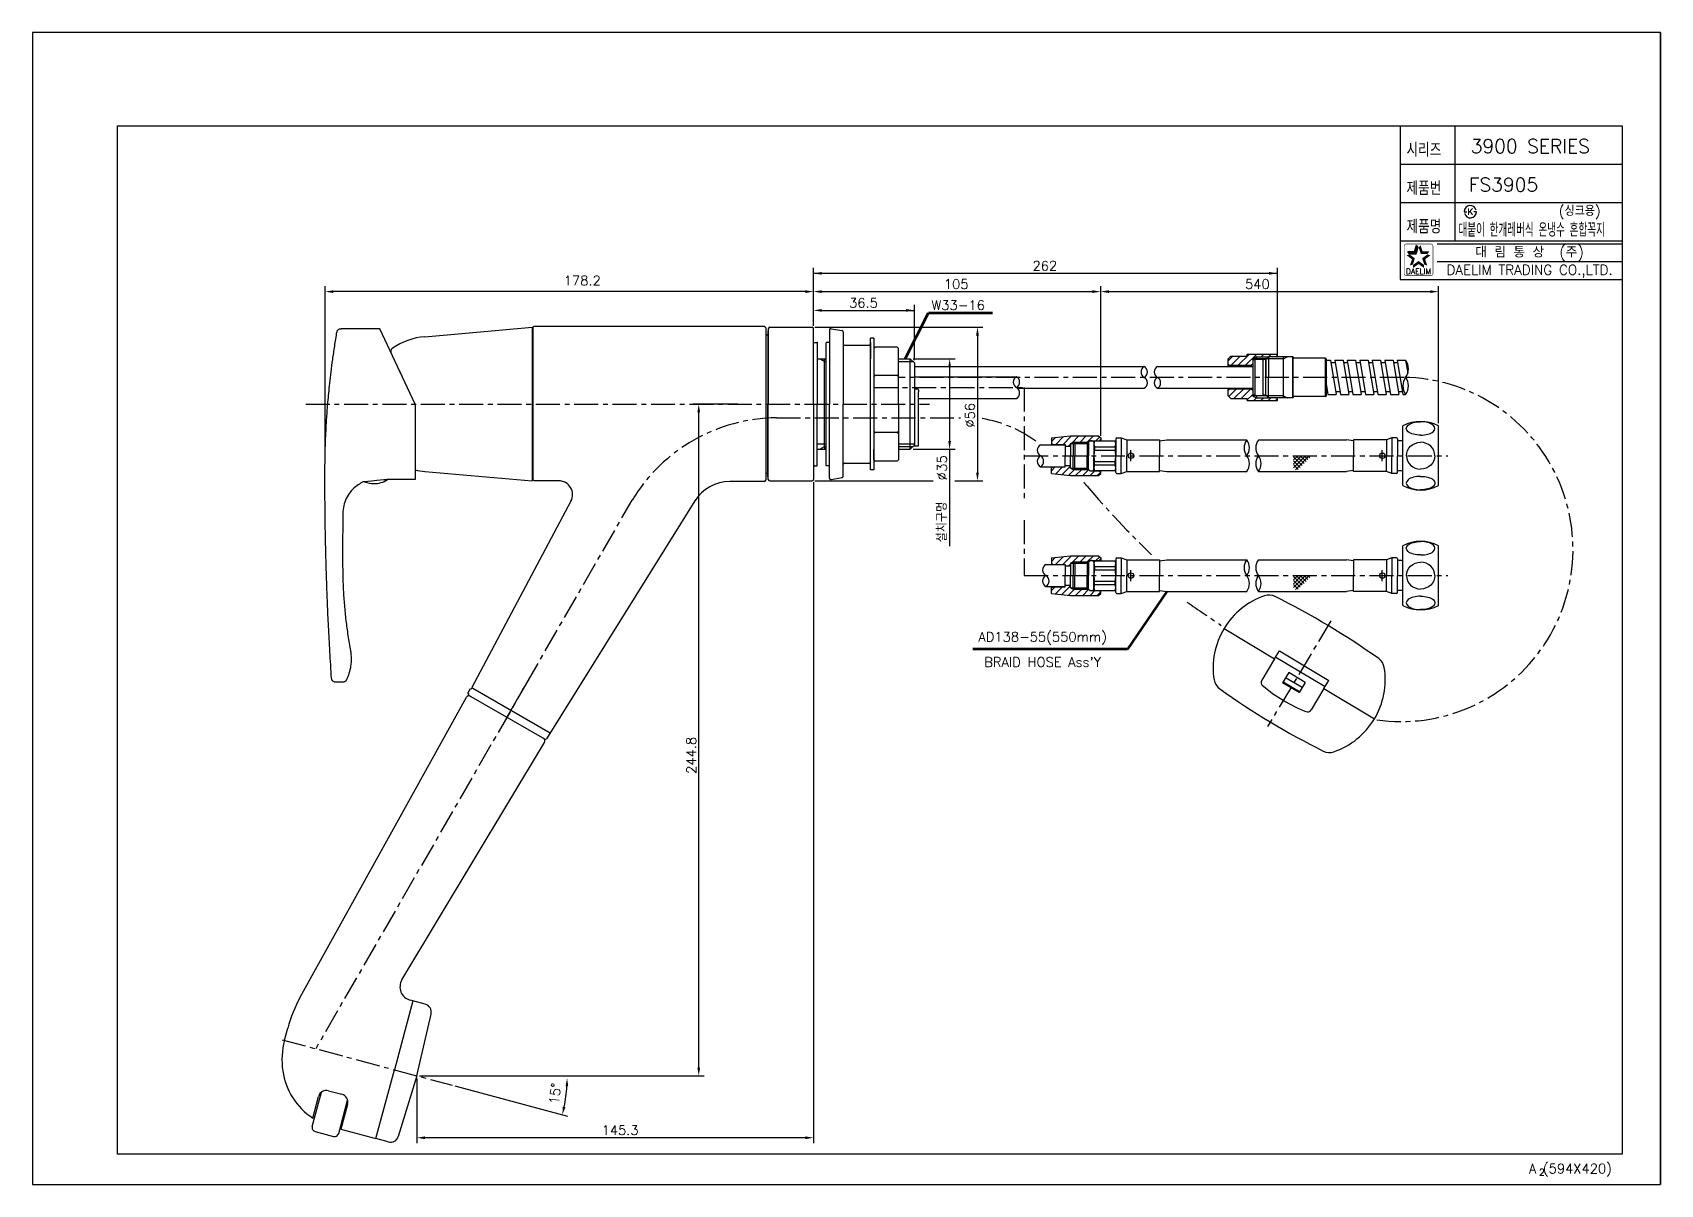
# Model space of a CAD drawing. Extents: x 14466 to 15060, y -3945 to -3525.
import ezdxf
from ezdxf.enums import TextEntityAlignment as Align

# ---------------------------------------------------------------- set-up
doc = ezdxf.new("R2010")
doc.units = 0
doc.header["$LTSCALE"] = 7
doc.header["$MEASUREMENT"] = 0
doc.linetypes.add('CENTER', pattern=[2, 1.25, -0.25, 0.25, -0.25])
doc.layers.get('0').update_dxf_attribs({"color": 2, "linetype": 'CONTINUOUS'})
for name, color, linetype in [('CL', 1, 'CENTER'), ('D', 2, 'CONTINUOUS'), ('DIM', 2, 'CONTINUOUS'), ('DWG', 7, 'CONTINUOUS')]:
    doc.layers.add(name, color=color, linetype=linetype)
doc.styles.add('GHS', font='ROMANS.shx', dxfattribs={"bigfont": 'GHS.shx'})
doc.styles.add('HAN', font='TXT.shx', dxfattribs={"bigfont": 'GHS.shx'})
doc.styles.add('ROMANS', font='romans', dxfattribs={"bigfont": 'GHS.shx'})
doc.dimstyles.new('STANDARD$7', dxfattribs={"dimtxt": 3.5, "dimasz": 3, "dimexe": 1, "dimexo": 1, "dimgap": 1, "dimtad": 1, "dimdec": 4, "dimzin": 0, "dimdsep": 46, "dimtxsty": 'GHS', "dimcen": 1, "dimclrd": 256, "dimclre": 256, "dimclrt": 2, "dimadec": 4, "dimazin": 0, "dimtfac": 1, "dimtdec": 4, "dimtmove": 2, "dimatfit": 2, "dimfxl": 0, "dimtolj": 1, "dimtzin": 0, "dimlwd": -1, "dimlwe": -1, "dimarcsym": 0})

# ---------------------------------------------------------------- blocks, each defined once
blk = doc.blocks.new('KS')
at = {"layer": 'D'}
for p, q in [((-2.25, 0), (-1.75, 0)), ((-1.75, 0), (-1.25, 0)), ((1.75, 0), (1.25, 0)), ((2.25, 0), (1.75, 0))]:
    blk.add_line(p, q, dxfattribs=at)
for start, end in [(15, 180), (195, 0)]:
    blk.add_arc((0, 0), 2.25, start, end, dxfattribs=at)
at = {"layer": 'D', "style": 'HAN'}
blk.add_text('K', height=2.39, dxfattribs=at).set_placement((0, 0), align=Align.MIDDLE)
blk = doc.blocks.new('BORDER')
for p, q in [((1, 1), (0, 1)), ((0, 1), (0, 0)), ((1, 0), (1, 1)), ((0, 0), (1, 0))]:
    blk.add_line(p, q)
blk = doc.blocks.new('양식')
at = {"color": 4}
for p, q in [((1219, 386), (1768, 386)), ((1219, 11), (1219, 386)), ((1768, 386), (1768, 11)), ((1768, 11), (1219, 11))]:
    blk.add_line(p, q, dxfattribs=at)
at = {"color": 7}
for p, q in [((1687, 386), (1687, 330)), ((1707, 386), (1707, 344)), ((1687, 372), (1768, 372)), ((1687, 358), (1768, 358)), ((1687, 344), (1768, 344)), ((1687, 330), (1768, 330))]:
    blk.add_line(p, q, dxfattribs=at)
at = {"color": 2}
for p, q in [((1689.81, 340.18), (1692.24, 340.18)), ((1690.48, 339.27), (1689.81, 340.18)), ((1690.48, 339.27), (1692.9, 339.27)), ((1692.24, 340.18), (1692.99, 342.49)), ((1692.9, 339.27), (1693.65, 341.57)), ((1693.65, 341.57), (1692.99, 342.49))]:
    blk.add_line(p, q, dxfattribs=at)
at = {"color": 2, "linetype": 'Continuous'}
for p, q in [((1700.5, 343), (1768, 343)), ((1700.5, 336.5), (1768, 336.5))]:
    blk.add_line(p, q, dxfattribs=at)
at = {"color": 2, "linetype": 'Continuous', "const_width": 0.2}
for points in [[(1688.48, 342.13, -0.414214), (1689.23, 342.88)], [(1688.48, 332.13), (1688.48, 342.13, -1)], [(1689.23, 342.88), (1698.23, 342.88, -0.414214), (1698.98, 342.13, 0.043396)], [(1698.98, 342.13), (1698.98, 332.13, -0.414214), (1698.23, 331.38)], [(1698.23, 331.38), (1689.48, 331.38, -0.414214), (1688.48, 332.13, 0.672398)]]:
    blk.add_lwpolyline(points, format="xyb", dxfattribs=at)
at = {"color": 2}
for points in [[(1691.32, 337.35), (1692.4, 337.7), (1689.36, 338.78), (1690.43, 339.13)], [(1689.81, 340.18), (1690.48, 339.27), (1692.24, 340.18), (1692.9, 339.27)], [(1692.24, 340.18), (1692.9, 339.27), (1692.99, 342.49), (1693.65, 341.57)], [(1694.47, 342.49), (1693.8, 341.57), (1695.22, 340.18), (1694.55, 339.27)], [(1695.22, 340.18), (1694.55, 339.27), (1697.64, 340.18), (1696.98, 339.27)], [(1698.1, 338.78), (1697.02, 339.13), (1696.14, 337.35), (1695.06, 337.7)], [(1690.57, 335.05), (1691.65, 335.4), (1691.32, 337.35), (1692.4, 337.7)], [(1693.73, 335.6), (1693.73, 336.73), (1691.77, 334.18), (1691.77, 335.31)], [(1695.69, 334.18), (1695.69, 335.31), (1693.73, 335.6), (1693.73, 336.73)], [(1696.14, 337.35), (1695.06, 337.7), (1696.89, 335.05), (1695.81, 335.4)]]:
    blk.add_solid(points, dxfattribs=at)
at = {"xscale": 594, "yscale": 420, "zscale": 594}
blk.add_blockref('BORDER', (1188, 0), dxfattribs=at)
at = {"layer": 'DIM', "color": 4}
blk.add_blockref('KS', (1712.63, 354.68), dxfattribs=at)
at = {"color": 7, "linetype": 'Continuous'}
for s, height, style, p in [('대 림 통 상  (주)', 4, 'GHS', (1734.26, 339.7)), ('DAELIM TRADING CO.,LTD.', 3.6, 'ROMANS', (1734.26, 332.93))]:
    blk.add_text(s, height=height, dxfattribs=dict(at, style=style)).set_placement(p, align=Align.MIDDLE)
at = {"color": 2, "linetype": 'Continuous', "style": 'ROMANS'}
blk.add_text('DAELIM', height=2, dxfattribs=at).set_placement((1693.73, 331.93), align=Align.CENTER)
at = {"color": 7, "style": 'GHS'}
for s, height, p in [('A (594X420)', 3.5, (1734.01, 4.03)), ('2', 2.5, (1737.67, 3.19))]:
    blk.add_text(s, height=height, dxfattribs=at).set_placement(p)
at = {"layer": 'DIM', "style": 'GHS', "width": 0.8}
for s, p in [('시리즈', (1689.34, 374.73)), ('제품번', (1689.34, 360.73)), ('제품명', (1689.34, 346.73))]:
    blk.add_text(s, height=5, dxfattribs=at).set_placement(p)

msp = doc.modelspace()

# ---------------------------------------------------------------- hatches: boundary and pattern name
at = {"layer": 'DIM'}
h = msp.add_hatch(dxfattribs=at)
h.set_pattern_fill('ANSI31', color=256, scale=15, style=0)
h.set_pattern_definition([(45, (13670.6603, -3982.4444), (-1.3258252, 1.3258252), [])])
h.paths.add_polyline_path([(14910.35, -3646.54), (14910.85, -3646.04), (14910.85, -3644.08), (14912.26, -3643.36), (14916.65, -3643.36), (14919.6, -3643.36), (14919.85, -3643.11), (14919.85, -3642.36), (14908.85, -3642.36), (14908.85, -3643.11), (14902.85, -3643.11), (14901.85, -3644.11), (14901.85, -3646.04), (14902.35, -3646.54)])
h.paths.add_polyline_path([(14908.85, -3658.61), (14908.85, -3659.36), (14919.85, -3659.36), (14919.85, -3658.61), (14919.6, -3658.36), (14916.15, -3658.36), (14912.26, -3658.36), (14910.85, -3657.68), (14910.85, -3655.67), (14910.35, -3655.17), (14902.35, -3655.17), (14901.85, -3655.67), (14901.85, -3657.61), (14902.85, -3658.61)])
h = msp.add_hatch(dxfattribs=at)
h.set_pattern_fill('ANSI31', color=256, scale=15, angle=180, style=0)
h.set_pattern_definition([(225, (15535.1079, -5272.9114), (1.3258252, -1.3258252), [])])
h.paths.add_polyline_path([(14842.4, -3682.95), (14842.4, -3683.5), (14837.9, -3683.5), (14837.4, -3684), (14837.4, -3685.95), (14844.4, -3686.7), (14854.65, -3686.7), (14855.4, -3685.95), (14855.4, -3685.55), (14854.8, -3684.95), (14851.4, -3684.95), (14850.9, -3684.45), (14845.4, -3684.45), (14844.4, -3684.05), (14844.4, -3682.95)])
h.paths.add_polyline_path([(14844.4, -3672.2), (14837.4, -3672.95), (14837.4, -3674.9), (14837.9, -3675.4), (14837.9, -3675.45), (14842.4, -3675.45), (14842.4, -3675.95), (14844.4, -3675.95), (14844.4, -3674.85), (14845.4, -3674.45), (14850.9, -3674.45), (14851.4, -3673.95), (14854.8, -3673.95), (14855.4, -3673.35), (14855.4, -3672.95), (14854.65, -3672.2)])
h = msp.add_hatch(dxfattribs=at)
h.set_pattern_fill('ANSI31', color=256, scale=15, angle=180, style=0)
h.set_pattern_definition([(225, (15535.1079, -5316.603), (1.3258252, -1.3258252), [])])
h.paths.add_polyline_path([(14842.4, -3726.64), (14842.4, -3727.19), (14837.9, -3727.19), (14837.4, -3727.69), (14837.4, -3729.64), (14844.4, -3730.39), (14854.65, -3730.39), (14855.4, -3729.64), (14855.4, -3729.24), (14854.8, -3728.64), (14851.4, -3728.64), (14850.9, -3728.14), (14845.4, -3728.14), (14844.4, -3727.74), (14844.4, -3726.64)])
h.paths.add_polyline_path([(14844.4, -3715.89), (14837.4, -3716.64), (14837.4, -3718.59), (14837.9, -3719.09), (14837.9, -3719.14), (14842.4, -3719.14), (14842.4, -3719.64), (14844.4, -3719.64), (14844.4, -3718.54), (14845.4, -3718.14), (14850.9, -3718.14), (14851.4, -3717.64), (14854.8, -3717.64), (14855.4, -3717.04), (14855.4, -3716.64), (14854.65, -3715.89)])

# ---------------------------------------------------------------- linework, layer by layer
msp.add_line((15059.64, -3525.14), (15059.64, -3945.14))
at = {"color": 7, "linetype": 'Continuous'}
for p, q in [((14592.38, -3633.11), (14578.19, -3633.11)), ((14605.21, -3660.61), (14592.38, -3633.11)), ((14605.21, -3660.61), (14605.21, -3688.11)), ((14578.81, -3762.05), (14576.23, -3762.05))]:
    msp.add_line(p, q, dxfattribs=at)
for points in [[(14574.73, -3760.65), (14574.12, -3750.84), (14573.64, -3741.69), (14573.25, -3733.23), (14572.96, -3725.45), (14572.74, -3718.37), (14572.58, -3711.97), (14572.47, -3706.22), (14572.39, -3701.05), (14572.35, -3696.39), (14572.32, -3692.2), (14572.32, -3688.45), (14572.33, -3685.09), (14572.35, -3682.07), (14572.39, -3679.25), (14572.46, -3676.52), (14572.56, -3673.78), (14572.68, -3671.01), (14572.83, -3668.25), (14573, -3665.51), (14573.2, -3662.76), (14573.43, -3659.86), (14573.73, -3656.66), (14574.1, -3653), (14574.58, -3648.85), (14575.17, -3644.3), (14575.88, -3639.44), (14576.71, -3634.35)], [(14576.71, -3634.35), (14576.79, -3634.06), (14576.91, -3633.82), (14577.22, -3633.46), (14577.64, -3633.21), (14577.89, -3633.14), (14578.19, -3633.11)], [(14605.21, -3688.11), (14604.63, -3688.11), (14601.83, -3688.11), (14599.04, -3688.11), (14596.25, -3688.11), (14595.46, -3688.11)], [(14584.96, -3689.77), (14583.02, -3691.16), (14581.16, -3693.23), (14579.8, -3695.68), (14579.05, -3698.35), (14578.87, -3701.15), (14578.84, -3703.93), (14578.81, -3706.72), (14578.78, -3709.51), (14578.76, -3712.31), (14578.76, -3715.11), (14578.77, -3717.9), (14578.8, -3720.69), (14578.84, -3723.5), (14578.93, -3726.28), (14579.07, -3729.07), (14579.25, -3731.86), (14579.47, -3734.64), (14579.74, -3737.42), (14580.05, -3740.2), (14580.41, -3742.97), (14580.81, -3745.73), (14581.27, -3748.5), (14581.73, -3751.24), (14581.89, -3754.03), (14581.6, -3756.8), (14580.87, -3759.5), (14580.17, -3761.2)], [(14576.23, -3762.05), (14575.64, -3761.93), (14575.21, -3761.65), (14574.89, -3761.23), (14574.73, -3760.65)], [(14580.17, -3761.2), (14580.04, -3761.41), (14579.89, -3761.59), (14579.71, -3761.75), (14579.51, -3761.88), (14579.29, -3761.97), (14579.05, -3762.03), (14578.81, -3762.05)]]:
    msp.add_spline(points, degree=3, dxfattribs=at)
msp.add_open_spline([(14595.46, -3688.11), (14595.46, -3688.11), (14586.2, -3688.91), (14585.83, -3689.14), (14585.39, -3689.44), (14585.11, -3689.64), (14584.99, -3689.74), (14584.96, -3689.77)], degree=3, knots=[9.235964, 9.235964, 9.235964, 9.235964, 9.304846, 9.984542, 10.534927, 10.89696, 11.01638, 11.01638, 11.01638, 11.01638], dxfattribs=at)
at = {"layer": 'CL'}
for p, q in [((14966.02, -3650.86), (14781.41, -3650.86)), ((14772.61, -3654.61), (14827.51, -3654.61)), ((14827.51, -3654.61), (14827.51, -3695.2)), ((14737.11, -3665.61), (14804.29, -3665.61)), ((14638.7, -3774.85), (14684.46, -3695.61)), ((14827.51, -3702.92), (14827.51, -3723.14)), ((14939.41, -3739.65), (14916.23, -3778.23)), ((14646.89, -3760.64), (14568.95, -3895.65))]:
    msp.add_line(p, q, dxfattribs=at)
at = {"layer": 'CL', "color": 2, "linetype": 'CENTER'}
msp.add_line((14565.31, -3660.61), (14792.96, -3660.61), dxfattribs=at)
at = {"layer": 'CL'}
for points in [[(14827.51, -3679.45), (14982.05, -3679.45)], [(14827.51, -3723.14), (14982.05, -3723.14)]]:
    msp.add_lwpolyline(points, dxfattribs=at)
for centre, radius, start, end in [((14964.98, -3713.61), 62.76, 261.95175, 89.05121), ((14737.72, -3727.89), 62.29, 90.56255, 148.78193), ((14805.01, -3710.2), 44.86, 53.4599, 80.83797), ((14799.13, -3730.19), 64.82, 37.71602, 39.2494), ((15136.64, -3444.92), 377.17, 220.63133, 225.85539), ((15893.35, -2267.9), 1777.34, 235.50766, 235.99543)]:
    msp.add_arc(centre, radius, start, end, dxfattribs=at)
at = {"layer": 'D', "color": 7}
for p, q in [((14647.91, -3632.61), (14647.91, -3637.86)), ((14647.91, -3637.86), (14647.91, -3688.61))]:
    msp.add_line(p, q, dxfattribs=at)
for centre, radius, start, end in [((14597.41, -3641.13), 1, 124.38035, 180), ((14610.96, -3660.93), 25, 95, 124.38035), ((14610.96, -3660.28), 25, 256.69724, 265)]:
    msp.add_arc(centre, radius, start, end, dxfattribs=at)
at = {"layer": 'DIM'}
for p, q in [((14750.61, -3632.11), (14750.61, -3610.94)), ((14919.85, -3642.36), (14919.85, -3610.94)), ((14919.85, -3612.94), (14750.61, -3612.94)), ((14572.39, -3678.33), (14572.39, -3617.6)), ((14747.61, -3619.6), (14575.39, -3619.6)), ((14750.61, -3632.11), (14750.61, -3617.6)), ((14753.61, -3619.6), (14852.4, -3619.6)), ((14855.4, -3672.19), (14855.4, -3617.6)), ((14855.4, -3671.95), (14855.4, -3617.6)), ((14858.4, -3619.6), (14975.64, -3619.6)), ((14978.64, -3667.55), (14978.64, -3617.6)), ((14750.61, -3632.11), (14750.61, -3624.44)), ((14750.61, -3632.11), (14750.61, -3624.44)), ((14753.61, -3626.44), (14787.41, -3626.44)), ((14787.41, -3644.61), (14787.41, -3624.44)), ((14751.11, -3632.61), (14812.43, -3632.61)), ((14810.43, -3635.61), (14810.43, -3685.61)), ((14752.91, -3644.1), (14754.64, -3645.1)), ((14754.64, -3645.1), (14755.21, -3645.1)), ((14781.61, -3645.1), (14786.91, -3645.1)), ((14786.91, -3644.1), (14802.27, -3644.1)), ((14800.27, -3647.1), (14800.27, -3674.1)), ((14912.26, -3643.36), (14910.85, -3644.08)), ((14912.26, -3643.36), (14916.65, -3643.36)), ((14922.15, -3644.11), (14915.9, -3644.11)), ((14922.15, -3644.11), (14923.45, -3643.36)), ((14910.85, -3657.68), (14912.26, -3658.36)), ((14912.26, -3658.36), (14916.65, -3658.36)), ((14922.15, -3657.61), (14915.9, -3657.61)), ((14922.15, -3657.61), (14923.45, -3658.36)), ((14722.95, -3660.61), (14706.73, -3660.61)), ((14708.73, -3902.54), (14708.73, -3663.61)), ((14752.91, -3677.1), (14754.64, -3676.1)), ((14754.64, -3676.1), (14755.21, -3676.1)), ((14781.61, -3676.1), (14786.91, -3676.1)), ((14844.4, -3674.95), (14845.4, -3674.45)), ((14845.4, -3674.45), (14845.9, -3674.45)), ((14845.4, -3674.95), (14850.9, -3674.95)), ((14850.4, -3674.45), (14850.9, -3674.45)), ((14786.91, -3677.1), (14802.27, -3677.1)), ((14800.27, -3677.1), (14800.27, -3712.38)), ((14751.11, -3688.61), (14794.23, -3688.61)), ((14802.13, -3688.61), (14812.43, -3688.61)), ((14844.4, -3683.95), (14845.4, -3684.45)), ((14845.4, -3683.95), (14850.9, -3683.95)), ((14845.4, -3684.45), (14845.9, -3684.45)), ((14850.4, -3684.45), (14850.9, -3684.45)), ((14750.61, -3689.11), (14750.61, -3930.12)), ((14844.4, -3718.64), (14845.4, -3718.14)), ((14845.4, -3718.14), (14845.9, -3718.14)), ((14850.4, -3718.14), (14850.9, -3718.14)), ((14845.4, -3718.64), (14850.9, -3718.64)), ((14844.4, -3727.64), (14845.4, -3728.14)), ((14845.4, -3727.64), (14850.9, -3727.64)), ((14845.4, -3728.14), (14845.9, -3728.14)), ((14850.4, -3728.14), (14850.9, -3728.14)), ((14605.86, -3906.54), (14605.86, -3930.12)), ((14606.86, -3905.54), (14710.73, -3905.54)), ((14619.7, -3909.25), (14660.86, -3920.27)), ((14747.61, -3928.12), (14608.86, -3928.12))]:
    msp.add_line(p, q, dxfattribs=at)
at = {"layer": 'DIM', "color": 2, "linetype": 'CENTER'}
msp.add_line((14556.7, -3892.37), (14618.74, -3908.99), dxfattribs=at)
at = {"layer": 'DIM'}
msp.add_arc((14608.96, -3906.37), 51.73, 348.32313, 356.67687, dxfattribs=at)
for points in [[(14753.61, -3612.44), (14753.61, -3613.44), (14750.61, -3612.94)], [(14916.85, -3612.44), (14916.85, -3613.44), (14919.85, -3612.94)], [(14575.39, -3619.1), (14575.39, -3620.1), (14572.39, -3619.6)], [(14747.61, -3619.1), (14747.61, -3620.1), (14750.61, -3619.6)], [(14753.61, -3619.1), (14753.61, -3620.1), (14750.61, -3619.6)], [(14852.4, -3619.1), (14852.4, -3620.1), (14855.4, -3619.6)], [(14858.4, -3619.1), (14858.4, -3620.1), (14855.4, -3619.6)], [(14975.64, -3619.1), (14975.64, -3620.1), (14978.64, -3619.6)], [(14753.61, -3625.94), (14753.61, -3626.94), (14750.61, -3626.44)], [(14784.41, -3625.94), (14784.41, -3626.94), (14787.41, -3626.44)], [(14809.93, -3635.61), (14810.93, -3635.61), (14810.43, -3632.61)], [(14799.77, -3647.1), (14800.77, -3647.1), (14800.27, -3644.1)], [(14708.23, -3663.61), (14709.23, -3663.61), (14708.73, -3660.61)], [(14799.77, -3674.1), (14800.77, -3674.1), (14800.27, -3677.1)], [(14809.93, -3685.61), (14810.93, -3685.61), (14810.43, -3688.61)], [(14708.23, -3902.54), (14709.23, -3902.54), (14708.73, -3905.54)], [(14660.11, -3909.35), (14661.1, -3909.38), (14660.69, -3906.37)], [(14660.11, -3916.95), (14659.14, -3916.72), (14658.93, -3919.76)], [(14608.86, -3927.62), (14608.86, -3928.62), (14605.86, -3928.12)], [(14747.61, -3927.62), (14747.61, -3928.62), (14750.61, -3928.12)]]:
    msp.add_solid(points, dxfattribs=at)
at = {"layer": 'DWG', "color": 7, "linetype": 'Continuous'}
for p, q in [((14608.78, -3636.03), (14647.91, -3632.61)), ((14608.78, -3636.03), (14647.91, -3632.61)), ((14734.61, -3632.61), (14750.11, -3632.61)), ((14910.85, -3644.11), (14910.85, -3657.68)), ((14911.65, -3644.21), (14911.65, -3657.51)), ((14608.78, -3685.18), (14647.91, -3688.61)), ((14608.78, -3685.18), (14647.91, -3688.61)), ((14734.61, -3688.61), (14750.11, -3688.61)), ((14605.86, -3905.54), (14611.06, -3883.01))]:
    msp.add_line(p, q, dxfattribs=at)
at = {"layer": 'DWG', "color": 7}
for p, q in [((14647.91, -3632.61), (14647.91, -3660.61)), ((14596.41, -3641.13), (14596.41, -3641.78)), ((14733.15, -3635.41), (14733.91, -3635.41)), ((14787.41, -3650.61), (14824.62, -3650.61)), ((14788.91, -3658.61), (14805.55, -3658.61)), ((14805.55, -3658.61), (14824.62, -3658.61)), ((14647.91, -3660.61), (14647.91, -3688.61)), ((14833.4, -3675.45), (14842.4, -3675.45)), ((14733.15, -3685.81), (14733.91, -3685.81)), ((14833.4, -3683.45), (14842.4, -3683.45)), ((14835.37, -3719.14), (14842.4, -3719.14)), ((14835.37, -3727.14), (14842.4, -3727.14))]:
    msp.add_line(p, q, dxfattribs=at)
at = {"layer": 'DWG'}
for p, q in [((14648.15, -3632.86), (14648.15, -3660.61)), ((14732.65, -3632.36), (14648.65, -3632.36)), ((14733.15, -3632.86), (14733.15, -3660.61)), ((14733.91, -3634.21), (14733.91, -3660.61)), ((14734.11, -3633.11), (14734.11, -3660.61)), ((14750.61, -3660.61), (14750.61, -3633.11)), ((14756.41, -3633.6), (14756.41, -3660.61)), ((14757, -3633.11), (14761, -3633.81)), ((14761.41, -3634.3), (14761.41, -3660.61)), ((14596.41, -3641.13), (14596.41, -3641.73)), ((14751.91, -3638.11), (14751.91, -3660.61)), ((14755.21, -3660.61), (14755.21, -3638.11)), ((14756.41, -3638.11), (14755.21, -3638.11)), ((14761.91, -3639.11), (14770.91, -3639.11)), ((14771.41, -3660.61), (14771.41, -3636.61)), ((14772.61, -3636.61), (14771.41, -3636.61)), ((14771.41, -3638.11), (14771.41, -3644.11)), ((14772.61, -3636.61), (14772.61, -3660.61)), ((14772.61, -3640.32), (14773.11, -3639.82)), ((14772.61, -3640.32), (14772.61, -3644.11)), ((14781.11, -3639.82), (14773.11, -3639.82)), ((14781.11, -3639.82), (14781.61, -3640.32)), ((14781.61, -3660.61), (14781.61, -3640.32)), ((14751.91, -3644.1), (14755.21, -3644.1)), ((14754.64, -3676.1), (14754.64, -3644.1)), ((14781.61, -3644.1), (14785.91, -3644.1)), ((14785.91, -3677.1), (14785.91, -3644.1)), ((14787.41, -3645.6), (14785.91, -3644.1)), ((14787.41, -3645.6), (14787.41, -3675.1)), ((14787.41, -3646.86), (14871.3, -3646.86)), ((14876.07, -3646.86), (14910.85, -3646.86)), ((14901.85, -3644.11), (14902.85, -3643.11)), ((14901.85, -3646.86), (14901.85, -3644.11)), ((14901.85, -3646.04), (14902.35, -3646.54)), ((14910.35, -3646.54), (14902.35, -3646.54)), ((14902.35, -3646.54), (14902.35, -3646.86)), ((14902.85, -3643.11), (14908.85, -3643.11)), ((14908.85, -3643.11), (14908.85, -3642.36)), ((14908.85, -3642.36), (14919.85, -3642.36)), ((14910.85, -3646.04), (14910.35, -3646.54)), ((14910.35, -3646.54), (14910.35, -3646.86)), ((14915.9, -3644.11), (14910.85, -3644.11)), ((14911.65, -3644.31), (14910.85, -3644.31)), ((14910.85, -3644.31), (14911.61, -3644.31)), ((14911.65, -3644.21), (14914.65, -3644.21)), ((14912.26, -3643.36), (14912.26, -3644.21)), ((14914.65, -3650.86), (14914.65, -3644.21)), ((14915.45, -3644.36), (14914.85, -3644.36)), ((14916.65, -3643.36), (14915.65, -3644.36)), ((14915.65, -3644.36), (14915.65, -3650.86)), ((14915.65, -3650.86), (14915.65, -3644.56)), ((14916.65, -3643.36), (14916.65, -3650.86)), ((14925.45, -3643.36), (14916.65, -3643.36)), ((14919.6, -3643.36), (14919.85, -3643.11)), ((14919.85, -3643.36), (14919.85, -3642.36)), ((14922.15, -3658.36), (14922.15, -3643.36)), ((14925.45, -3658.36), (14925.45, -3643.36)), ((14925.45, -3643.36), (14925.65, -3643.56)), ((14925.65, -3643.56), (14925.65, -3643.86)), ((14925.65, -3657.86), (14925.65, -3643.86)), ((14937.45, -3643.86), (14925.65, -3643.86)), ((14937.45, -3657.86), (14937.45, -3643.86)), ((14937.45, -3643.86), (14937.65, -3644.06)), ((14937.65, -3644.06), (14937.65, -3657.66)), ((14937.65, -3644.61), (14939.29, -3644.61)), ((14939.29, -3644.61), (14941.33, -3657.11)), ((14940.97, -3645.61), (14939.45, -3645.61)), ((14940.81, -3644.61), (14942.85, -3657.11)), ((14940.81, -3644.61), (14943.85, -3644.61)), ((14943.85, -3644.61), (14945.89, -3657.11)), ((14945.53, -3645.61), (14944.01, -3645.61)), ((14945.37, -3644.61), (14947.41, -3657.11)), ((14945.37, -3644.61), (14948.41, -3644.61)), ((14948.41, -3644.61), (14950.45, -3657.11)), ((14950.1, -3645.61), (14948.58, -3645.61)), ((14949.94, -3644.61), (14951.98, -3657.11)), ((14949.94, -3644.61), (14952.98, -3644.61)), ((14952.98, -3644.61), (14955.02, -3657.11)), ((14954.66, -3645.61), (14953.14, -3645.61)), ((14954.5, -3644.61), (14956.54, -3657.11)), ((14954.5, -3644.61), (14957.54, -3644.61)), ((14957.54, -3644.61), (14959.58, -3657.11)), ((14959.23, -3645.61), (14957.71, -3645.61)), ((14959.07, -3644.61), (14961.11, -3657.11)), ((14959.07, -3644.61), (14962.11, -3644.61)), ((14962.11, -3644.61), (14964.15, -3657.11)), ((14963.79, -3645.61), (14962.27, -3645.61)), ((14963.63, -3644.61), (14965.67, -3657.11)), ((14963.63, -3644.61), (14966.67, -3644.61)), ((14966.67, -3644.61), (14967.43, -3649.3)), ((14967.23, -3645.61), (14966.84, -3645.61)), ((14773.11, -3650.21), (14772.61, -3649.71)), ((14773.11, -3650.21), (14772.61, -3650.71)), ((14781.11, -3650.21), (14773.11, -3650.21)), ((14781.11, -3650.21), (14781.61, -3649.71)), ((14781.11, -3650.21), (14781.61, -3650.71)), ((14914.65, -3657.51), (14914.65, -3650.86)), ((14915.65, -3657.16), (14915.65, -3650.86)), ((14916.65, -3658.36), (14916.65, -3650.86)), ((14787.41, -3655.06), (14788.41, -3655.06)), ((14788.91, -3655.56), (14788.91, -3656.11)), ((14788.91, -3675.86), (14788.91, -3656.11)), ((14824.98, -3654.86), (14871.3, -3654.86)), ((14876.07, -3654.86), (14910.85, -3654.86)), ((14901.85, -3657.61), (14901.85, -3654.86)), ((14901.85, -3655.67), (14902.35, -3655.17)), ((14901.85, -3657.61), (14902.85, -3658.61)), ((14902.35, -3655.17), (14902.35, -3654.86)), ((14910.35, -3655.17), (14902.35, -3655.17)), ((14902.85, -3658.61), (14908.85, -3658.61)), ((14908.85, -3659.36), (14908.85, -3658.61)), ((14910.35, -3655.17), (14910.35, -3654.86)), ((14910.85, -3655.67), (14910.35, -3655.17)), ((14911.65, -3657.41), (14910.85, -3657.41)), ((14910.85, -3657.41), (14911.61, -3657.41)), ((14915.9, -3657.61), (14910.85, -3657.61)), ((14911.65, -3657.51), (14914.65, -3657.51)), ((14912.26, -3657.51), (14912.26, -3658.36)), ((14915.45, -3657.36), (14914.85, -3657.36)), ((14915.65, -3657.36), (14915.65, -3656.11)), ((14916.65, -3658.36), (14915.65, -3657.36)), ((14925.45, -3658.36), (14916.15, -3658.36)), ((14919.6, -3658.36), (14919.85, -3658.61)), ((14919.85, -3659.36), (14919.85, -3658.36)), ((14925.45, -3658.36), (14925.65, -3658.16)), ((14925.65, -3657.86), (14925.65, -3658.16)), ((14937.45, -3657.86), (14925.65, -3657.86)), ((14937.45, -3657.86), (14937.65, -3657.66)), ((14937.65, -3653.2), (14938.29, -3657.11)), ((14938.13, -3656.11), (14937.65, -3656.11)), ((14938.29, -3657.11), (14941.33, -3657.11)), ((14942.69, -3656.11), (14941.17, -3656.11)), ((14942.85, -3657.11), (14945.89, -3657.11)), ((14947.24, -3656.11), (14945.73, -3656.11)), ((14947.41, -3657.11), (14950.45, -3657.11)), ((14951.77, -3656.11), (14950.28, -3656.11)), ((14951.81, -3656.11), (14950.29, -3656.11)), ((14951.98, -3657.11), (14955.02, -3657.11)), ((14956.37, -3656.11), (14954.85, -3656.11)), ((14956.54, -3657.11), (14959.58, -3657.11)), ((14960.89, -3656.11), (14959.41, -3656.11)), ((14960.94, -3656.11), (14959.42, -3656.11)), ((14961.11, -3657.11), (14964.15, -3657.11)), ((14965.5, -3656.11), (14963.98, -3656.11)), ((14965.67, -3657.11), (14966.67, -3657.11)), ((14648.15, -3660.61), (14648.15, -3688.11)), ((14733.15, -3660.61), (14733.15, -3688.36)), ((14733.91, -3687.01), (14733.91, -3660.61)), ((14734.11, -3688.11), (14734.11, -3660.61)), ((14750.61, -3660.61), (14750.61, -3688.11)), ((14751.91, -3683.11), (14751.91, -3660.61)), ((14755.21, -3683.11), (14755.21, -3660.61)), ((14756.41, -3687.61), (14756.41, -3660.61)), ((14761.41, -3686.9), (14761.41, -3660.61)), ((14771.41, -3684.61), (14771.41, -3660.61)), ((14772.61, -3660.61), (14772.61, -3684.61)), ((14781.61, -3660.61), (14781.61, -3680.89)), ((14908.85, -3659.36), (14919.85, -3659.36)), ((14773.11, -3671), (14772.61, -3670.5)), ((14781.11, -3671), (14781.61, -3670.5)), ((14965.64, -3679.45), (14965.64, -3668.55)), ((14978.64, -3690.35), (14978.64, -3668.55)), ((14751.91, -3675.1), (14755.21, -3675.1)), ((14754.64, -3676.1), (14754.64, -3677.1)), ((14773.11, -3671), (14772.61, -3671.5)), ((14781.11, -3671), (14773.11, -3671)), ((14781.11, -3671), (14781.61, -3671.5)), ((14781.61, -3675.1), (14787.11, -3675.1)), ((14787.41, -3675.6), (14785.91, -3677.1)), ((14787.11, -3675.1), (14787.41, -3675.4)), ((14787.41, -3675.11), (14787.41, -3675.86)), ((14787.41, -3675.86), (14788.91, -3675.86)), ((14837.4, -3672.95), (14844.4, -3672.2)), ((14837.4, -3672.95), (14837.4, -3675.45)), ((14837.4, -3674.9), (14837.9, -3675.4)), ((14837.9, -3675.4), (14837.9, -3675.45)), ((14837.9, -3675.4), (14842.4, -3675.4)), ((14842.4, -3675.4), (14842.4, -3679.45)), ((14842.4, -3675.95), (14844.4, -3675.95)), ((14844.4, -3672.2), (14854.65, -3672.2)), ((14844.4, -3674.95), (14844.4, -3679.45)), ((14844.4, -3674.95), (14845.4, -3674.95)), ((14845.4, -3674.45), (14845.4, -3679.45)), ((14845.4, -3674.95), (14845.9, -3674.45)), ((14845.9, -3674.45), (14845.9, -3679.45)), ((14845.9, -3674.45), (14850.4, -3674.45)), ((14850.9, -3674.95), (14850.4, -3674.45)), ((14850.4, -3674.45), (14850.4, -3679.45)), ((14851.4, -3673.95), (14850.65, -3674.7)), ((14850.9, -3674.95), (14850.9, -3679.45)), ((14850.9, -3675.45), (14851, -3675.45)), ((14851, -3674.5), (14851, -3679.45)), ((14851.4, -3673.95), (14854.8, -3673.95)), ((14851.4, -3673.95), (14851.4, -3674.1)), ((14852.9, -3674.45), (14853.14, -3674.05)), ((14852.9, -3674.45), (14852.9, -3679.45)), ((14853.14, -3674.05), (14860.67, -3674.05)), ((14853.14, -3676.14), (14853.14, -3677.41)), ((14853.14, -3676.14), (14860.67, -3676.14)), ((14854.65, -3672.2), (14855.4, -3672.95)), ((14855.4, -3673.35), (14854.8, -3673.95)), ((14854.8, -3673.95), (14854.8, -3674.05)), ((14855.4, -3672.95), (14855.4, -3674.05)), ((14860.9, -3674.45), (14860.67, -3674.05)), ((14860.67, -3676.14), (14860.67, -3677.41)), ((14860.9, -3673.3), (14860.9, -3679.45)), ((14861.25, -3672.95), (14862.9, -3672.95)), ((14862.9, -3672.95), (14862.9, -3679.45)), ((14862.9, -3672.95), (14864.9, -3673.7)), ((14864.9, -3673.7), (14864.9, -3679.45)), ((14864.9, -3673.7), (14876.9, -3673.7)), ((14876.9, -3673.7), (14876.9, -3679.45)), ((14876.9, -3674.05), (14879.5, -3673.7)), ((14879.5, -3673.7), (14908.68, -3673.7)), ((14912.94, -3673.7), (14945.04, -3673.7)), ((14947.64, -3674.05), (14945.04, -3673.7)), ((14959.64, -3673.7), (14947.64, -3673.7)), ((14947.64, -3673.7), (14947.64, -3679.45)), ((14961.64, -3672.95), (14959.64, -3673.7)), ((14959.64, -3673.7), (14959.64, -3679.45)), ((14961.64, -3672.95), (14961.64, -3679.45)), ((14963.29, -3672.95), (14961.64, -3672.95)), ((14963.64, -3673.3), (14963.64, -3679.45)), ((14963.64, -3673.95), (14963.64, -3679.45)), ((14965.64, -3673.95), (14963.64, -3673.95)), ((14751.91, -3677.1), (14755.21, -3677.1)), ((14761.91, -3682.11), (14770.91, -3682.11)), ((14771.41, -3683.11), (14771.41, -3677.11)), ((14772.61, -3680.89), (14772.61, -3677.11)), ((14772.61, -3680.89), (14773.11, -3681.39)), ((14781.11, -3681.39), (14773.11, -3681.39)), ((14781.11, -3681.39), (14781.61, -3680.89)), ((14781.61, -3677.1), (14785.91, -3677.1)), ((14842.4, -3683.5), (14842.4, -3679.45)), ((14844.4, -3683.95), (14844.4, -3679.45)), ((14845.4, -3684.45), (14845.4, -3679.45)), ((14845.9, -3684.45), (14845.9, -3679.45)), ((14850.4, -3684.45), (14850.4, -3679.45)), ((14850.9, -3683.95), (14850.9, -3679.45)), ((14851, -3684.4), (14851, -3679.45)), ((14852.9, -3684.45), (14852.9, -3679.45)), ((14853.14, -3677.41), (14860.67, -3677.41)), ((14853.14, -3681.49), (14860.67, -3681.49)), ((14853.14, -3682.76), (14853.14, -3681.49)), ((14853.14, -3682.76), (14860.67, -3682.76)), ((14860.67, -3682.76), (14860.67, -3681.49)), ((14860.9, -3685.6), (14860.9, -3679.45)), ((14862.9, -3685.95), (14862.9, -3679.45)), ((14864.9, -3685.2), (14864.9, -3679.45)), ((14876.9, -3685.2), (14876.9, -3679.45)), ((14947.64, -3685.2), (14947.64, -3679.45)), ((14959.64, -3685.2), (14959.64, -3679.45)), ((14961.64, -3685.95), (14961.64, -3679.45)), ((14963.64, -3685.6), (14963.64, -3679.45)), ((14963.64, -3684.95), (14963.64, -3679.45)), ((14965.64, -3690.35), (14965.64, -3679.45)), ((14648.65, -3688.61), (14648.15, -3688.11)), ((14657.68, -3688.61), (14648.65, -3688.61)), ((14756.41, -3683.11), (14755.21, -3683.11)), ((14757, -3688.1), (14761, -3687.39)), ((14772.61, -3684.61), (14771.41, -3684.61)), ((14837.4, -3685.95), (14837.4, -3683.45)), ((14837.4, -3684), (14837.9, -3683.5)), ((14837.4, -3685.95), (14844.4, -3686.7)), ((14837.9, -3683.5), (14837.9, -3683.45)), ((14837.9, -3683.5), (14842.4, -3683.5)), ((14842.4, -3682.95), (14844.4, -3682.95)), ((14844.4, -3683.95), (14845.4, -3683.95)), ((14844.4, -3686.7), (14854.65, -3686.7)), ((14845.4, -3683.95), (14845.9, -3684.45)), ((14845.9, -3684.45), (14850.4, -3684.45)), ((14850.9, -3683.95), (14850.4, -3684.45)), ((14851.4, -3684.95), (14850.65, -3684.2)), ((14850.9, -3683.45), (14851, -3683.45)), ((14851.4, -3684.95), (14851.4, -3684.8)), ((14851.4, -3684.95), (14854.8, -3684.95)), ((14852.9, -3684.45), (14853.14, -3684.85)), ((14853.14, -3684.85), (14860.67, -3684.85)), ((14854.65, -3686.7), (14855.4, -3685.95)), ((14854.8, -3684.95), (14854.8, -3684.85)), ((14855.4, -3685.55), (14854.8, -3684.95)), ((14855.4, -3685.95), (14855.4, -3684.85)), ((14860.9, -3684.45), (14860.67, -3684.85)), ((14861.25, -3685.95), (14862.9, -3685.95)), ((14862.9, -3685.95), (14864.9, -3685.2)), ((14864.9, -3685.2), (14876.9, -3685.2)), ((14876.9, -3684.85), (14879.5, -3685.2)), ((14879.5, -3685.2), (14908.68, -3685.2)), ((14912.94, -3685.2), (14945.04, -3685.2)), ((14947.64, -3684.85), (14945.04, -3685.2)), ((14959.64, -3685.2), (14947.64, -3685.2)), ((14961.64, -3685.95), (14959.64, -3685.2)), ((14963.29, -3685.95), (14961.64, -3685.95)), ((14965.64, -3684.95), (14963.64, -3684.95)), ((14732.65, -3688.86), (14720.07, -3688.86)), ((14662.1, -3695.95), (14625.91, -3764)), ((14707.35, -3695.91), (14653.15, -3782.65)), ((14965.64, -3723.14), (14965.64, -3712.24)), ((14978.64, -3734.04), (14978.64, -3712.24)), ((14837.4, -3716.64), (14844.4, -3715.89)), ((14837.4, -3716.64), (14837.4, -3719.14)), ((14844.4, -3715.89), (14854.65, -3715.89)), ((14845.4, -3718.64), (14845.9, -3718.14)), ((14845.4, -3718.14), (14845.4, -3723.14)), ((14845.9, -3718.14), (14850.4, -3718.14)), ((14845.9, -3718.14), (14845.9, -3723.14)), ((14850.9, -3718.64), (14850.4, -3718.14)), ((14850.4, -3718.14), (14850.4, -3723.14)), ((14851.4, -3717.64), (14850.65, -3718.39)), ((14851, -3718.19), (14851, -3723.14)), ((14851.4, -3717.64), (14854.8, -3717.64)), ((14851.4, -3717.64), (14851.4, -3717.79)), ((14852.9, -3718.14), (14853.14, -3717.74)), ((14852.9, -3718.14), (14852.9, -3723.14)), ((14853.14, -3717.74), (14860.67, -3717.74)), ((14854.65, -3715.89), (14855.4, -3716.64)), ((14855.4, -3717.04), (14854.8, -3717.64)), ((14854.8, -3717.64), (14854.8, -3717.74)), ((14855.4, -3716.64), (14855.4, -3717.74)), ((14860.9, -3718.14), (14860.67, -3717.74)), ((14860.9, -3716.99), (14860.9, -3723.14)), ((14861.25, -3716.64), (14862.9, -3716.64)), ((14862.9, -3716.64), (14864.9, -3717.39)), ((14862.9, -3716.64), (14862.9, -3723.14)), ((14864.9, -3717.39), (14876.9, -3717.39)), ((14864.9, -3717.39), (14864.9, -3723.14)), ((14876.9, -3717.74), (14879.5, -3717.39)), ((14876.9, -3717.39), (14876.9, -3723.14)), ((14879.5, -3717.39), (14908.68, -3717.39)), ((14912.94, -3717.39), (14945.04, -3717.39)), ((14947.64, -3717.74), (14945.04, -3717.39)), ((14947.64, -3717.39), (14947.64, -3723.14)), ((14959.64, -3717.39), (14947.64, -3717.39)), ((14961.64, -3716.64), (14959.64, -3717.39)), ((14959.64, -3717.39), (14959.64, -3723.14)), ((14963.29, -3716.64), (14961.64, -3716.64)), ((14961.64, -3716.64), (14961.64, -3723.14)), ((14963.64, -3716.99), (14963.64, -3723.14)), ((14965.64, -3717.64), (14963.64, -3717.64)), ((14963.64, -3717.64), (14963.64, -3723.14)), ((14837.4, -3718.59), (14837.9, -3719.09)), ((14837.9, -3719.09), (14837.9, -3719.14)), ((14837.9, -3719.09), (14842.4, -3719.09)), ((14842.4, -3719.09), (14842.4, -3723.14)), ((14842.4, -3719.64), (14844.4, -3719.64)), ((14842.4, -3727.19), (14842.4, -3723.14)), ((14844.4, -3718.64), (14845.4, -3718.64)), ((14844.4, -3718.64), (14844.4, -3723.14)), ((14844.4, -3727.64), (14844.4, -3723.14)), ((14845.4, -3728.14), (14845.4, -3723.14)), ((14845.9, -3728.14), (14845.9, -3723.14)), ((14850.4, -3728.14), (14850.4, -3723.14)), ((14850.9, -3718.64), (14850.9, -3723.14)), ((14850.9, -3719.14), (14851, -3719.14)), ((14850.9, -3727.64), (14850.9, -3723.14)), ((14851, -3728.09), (14851, -3723.14)), ((14852.9, -3728.14), (14852.9, -3723.14)), ((14853.14, -3719.83), (14860.67, -3719.83)), ((14853.14, -3719.83), (14853.14, -3721.1)), ((14853.14, -3721.1), (14860.67, -3721.1)), ((14860.67, -3719.83), (14860.67, -3721.1)), ((14860.9, -3729.29), (14860.9, -3723.14)), ((14862.9, -3729.64), (14862.9, -3723.14)), ((14864.9, -3728.89), (14864.9, -3723.14)), ((14876.9, -3728.89), (14876.9, -3723.14)), ((14947.64, -3728.89), (14947.64, -3723.14)), ((14959.64, -3728.89), (14959.64, -3723.14)), ((14961.64, -3729.64), (14961.64, -3723.14)), ((14963.64, -3728.64), (14963.64, -3723.14)), ((14963.64, -3729.29), (14963.64, -3723.14)), ((14965.64, -3734.04), (14965.64, -3723.14)), ((14837.4, -3729.64), (14837.4, -3727.14)), ((14837.4, -3727.69), (14837.9, -3727.19)), ((14837.4, -3729.64), (14844.4, -3730.39)), ((14837.9, -3727.19), (14837.9, -3727.14)), ((14837.9, -3727.19), (14842.4, -3727.19)), ((14842.4, -3726.64), (14844.4, -3726.64)), ((14844.4, -3727.64), (14845.4, -3727.64)), ((14845.4, -3727.64), (14845.9, -3728.14)), ((14845.9, -3728.14), (14850.4, -3728.14)), ((14850.9, -3727.64), (14850.4, -3728.14)), ((14851.4, -3728.64), (14850.65, -3727.89)), ((14850.9, -3727.14), (14851, -3727.14)), ((14851.4, -3728.64), (14851.4, -3728.49)), ((14851.4, -3728.64), (14854.8, -3728.64)), ((14852.9, -3728.14), (14853.14, -3728.54)), ((14853.14, -3726.45), (14853.14, -3725.18)), ((14853.14, -3725.18), (14860.67, -3725.18)), ((14853.14, -3726.45), (14860.67, -3726.45)), ((14853.14, -3728.54), (14860.67, -3728.54)), ((14854.65, -3730.39), (14855.4, -3729.64)), ((14854.8, -3728.64), (14854.8, -3728.54)), ((14855.4, -3729.24), (14854.8, -3728.64)), ((14855.4, -3729.64), (14855.4, -3728.54)), ((14860.67, -3726.45), (14860.67, -3725.18)), ((14860.9, -3728.14), (14860.67, -3728.54)), ((14861.25, -3729.64), (14862.9, -3729.64)), ((14862.9, -3729.64), (14864.9, -3728.89)), ((14864.9, -3728.89), (14876.9, -3728.89)), ((14876.9, -3728.54), (14879.5, -3728.89)), ((14879.5, -3728.89), (14908.68, -3728.89)), ((14912.94, -3728.89), (14945.04, -3728.89)), ((14947.64, -3728.54), (14945.04, -3728.89)), ((14959.64, -3728.89), (14947.64, -3728.89)), ((14961.64, -3729.64), (14959.64, -3728.89)), ((14963.29, -3729.64), (14961.64, -3729.64)), ((14965.64, -3728.64), (14963.64, -3728.64)), ((14844.4, -3730.39), (14854.65, -3730.39)), ((14900.39, -3742.46), (14918.82, -3753.53)), ((14900.39, -3742.46), (14918.82, -3753.53)), ((14918.82, -3753.53), (14914.14, -3761.33)), ((14918.82, -3753.53), (14920.63, -3750.53)), ((14919.24, -3752.83), (14937.25, -3763.64)), ((14920.63, -3750.53), (14938.63, -3761.35)), ((14923.99, -3758.52), (14921.78, -3762.21)), ((14929.99, -3762.12), (14923.99, -3758.52)), ((14624.45, -3766.04), (14625.45, -3764.31)), ((14625.45, -3764.31), (14625.66, -3764.44)), ((14625.91, -3764), (14626.35, -3764.25)), ((14626.35, -3764.25), (14654.49, -3780.5)), ((14927.78, -3765.81), (14921.78, -3762.21)), ((14927.93, -3765.55), (14921.93, -3761.95)), ((14928.87, -3763.99), (14922.87, -3760.39)), ((14929.99, -3762.12), (14927.78, -3765.81)), ((14936.82, -3764.35), (14932.14, -3772.14)), ((14936.82, -3764.35), (14938.63, -3761.35)), ((14936.82, -3764.35), (14955.25, -3775.42)), ((14563.33, -3876.86), (14623.94, -3767.51)), ((14624.45, -3766.04), (14624.66, -3766.17)), ((14652.56, -3782.85), (14624.85, -3766.85)), ((14600.41, -3870.56), (14652.45, -3783.96)), ((14604.39, -3878.23), (14597.66, -3903.34)), ((14557.57, -3892.6), (14558.76, -3888.16)), ((14590.93, -3928.45), (14597.66, -3903.34)), ((14567.89, -3920.95), (14569.99, -3913.11)), ((14573.66, -3910.99), (14578.49, -3912.28)), ((14578.18, -3925.04), (14590.93, -3928.45))]:
    msp.add_line(p, q, dxfattribs=at)
at = {"layer": 'DWG', "color": 7, "linetype": 'CENTER'}
for p, q in [((14750.61, -3638.11), (14751.91, -3638.11)), ((14750.61, -3683.11), (14751.91, -3683.11))]:
    msp.add_line(p, q, dxfattribs=at)
at = {"layer": 'DWG', "linetype": 'CENTER'}
for p, q in [((14866.4, -3681.45), (14866.4, -3677.45)), ((14958.14, -3681.45), (14958.14, -3677.45)), ((14866.4, -3725.14), (14866.4, -3721.14)), ((14958.14, -3725.14), (14958.14, -3721.14))]:
    msp.add_line(p, q, dxfattribs=at)
at = {"layer": 'DWG', "color": 2}
for p, q in [((14925.73, -3683.82), (14930.1, -3679.45)), ((14925.73, -3679.58), (14925.86, -3679.45)), ((14925.73, -3680.99), (14927.28, -3679.45)), ((14925.73, -3682.41), (14928.69, -3679.45)), ((14928.9, -3683), (14925.73, -3679.83)), ((14928.19, -3683.7), (14925.73, -3681.24)), ((14927.49, -3684.41), (14925.73, -3682.66)), ((14926.44, -3684.53), (14931.52, -3679.45)), ((14929.61, -3682.29), (14926.77, -3679.45)), ((14930.31, -3681.58), (14928.18, -3679.45)), ((14931.02, -3680.87), (14929.6, -3679.45)), ((14931.73, -3680.17), (14931.01, -3679.45)), ((14932.44, -3679.46), (14932.43, -3679.45)), ((14925.73, -3723.27), (14925.86, -3723.14)), ((14925.73, -3727.51), (14930.1, -3723.14)), ((14925.73, -3726.1), (14928.69, -3723.14)), ((14925.73, -3724.68), (14927.28, -3723.14)), ((14928.9, -3726.69), (14925.73, -3723.52)), ((14926.44, -3728.22), (14931.52, -3723.14)), ((14929.61, -3725.98), (14926.77, -3723.14)), ((14930.31, -3725.27), (14928.18, -3723.14)), ((14931.02, -3724.57), (14929.6, -3723.14)), ((14931.73, -3723.86), (14931.01, -3723.14)), ((14932.44, -3723.15), (14932.43, -3723.14)), ((14928.19, -3727.39), (14925.73, -3724.93)), ((14927.49, -3728.1), (14925.73, -3726.35))]:
    msp.add_line(p, q, dxfattribs=at)
at = {"layer": 'DWG', "linetype": 'Continuous'}
for p, q in [((14604.39, -3878.23), (14603.41, -3877.96)), ((14608.91, -3879.44), (14604.39, -3878.23)), ((14605.86, -3905.54), (14599.1, -3927.64)), ((14567.69, -3924), (14571.03, -3911.53)), ((14577.35, -3926.59), (14580.61, -3914.41)), ((14580.61, -3915.96), (14578.18, -3925.04)), ((14568.75, -3925.84), (14575.51, -3927.65)), ((14595.45, -3929.66), (14590.93, -3928.45))]:
    msp.add_line(p, q, dxfattribs=at)
at = {"layer": 'DWG'}
for centre in [(14866.4, -3679.45), (14958.14, -3679.45), (14866.4, -3723.14), (14958.14, -3723.14)]:
    msp.add_circle(centre, 1, dxfattribs=at)
for centre, radius, start, end in [((14648.65, -3632.86), 0.5, 90, 180), ((14732.65, -3632.86), 0.5, 0, 90), ((14734.41, -3634.21), 0.5, 126.8699, 180), ((14734.61, -3633.11), 0.5, 90, 180), ((14756.91, -3633.6), 0.5, 80, 180), ((14760.91, -3634.3), 0.5, 0, 80), ((14597.56, -3641.21), 1.15, 124.19041, 126.3307), ((14597.56, -3641.21), 1.15, 124.19041, 126.3307), ((14761.91, -3638.61), 0.5, 180, 270), ((14770.91, -3639.61), 0.5, 0, 90), ((14914.85, -3644.56), 0.2, 90, 180), ((14915.45, -3644.56), 0.2, 0, 90), ((14962.28, -3647.73), 5.38, 324.51066, 35.48934), ((14971.05, -3653.98), 5.39, 144.53814, 215.46186), ((14962.28, -3653.98), 5.39, 324.53814, 35.46186), ((14788.41, -3655.56), 0.5, 0, 90), ((14914.85, -3657.16), 0.2, 180, 270), ((14915.45, -3657.16), 0.2, 270, 0), ((14972.14, -3680.95), 14, 62.336, 117.664), ((14851.95, -3675.05), 1.1, 29.86283, 150.13717), ((14855.38, -3675.1), 2.48, 155.05944, 204.94056), ((14858.43, -3675.1), 2.48, 335.05944, 24.94056), ((14861.25, -3673.3), 0.35, 90, 180), ((14912.38, -3676.58), 4.68, 142.13683, 217.86317), ((14904.98, -3676.58), 4.68, 322.13683, 37.86317), ((14916.64, -3676.58), 4.68, 142.13683, 217.86317), ((14963.29, -3673.3), 0.35, 0, 90), ((14761.91, -3682.61), 0.5, 90, 180), ((14770.91, -3681.61), 0.5, 270, 0), ((14862.03, -3679.45), 9.12, 167.08009, 180), ((14862.03, -3679.45), 9.12, 180, 192.91991), ((14855.38, -3683.81), 2.48, 155.05944, 204.94056), ((14851.78, -3679.45), 9.12, 0, 12.91991), ((14851.78, -3679.45), 9.12, 347.08009, 0), ((14858.43, -3683.81), 2.48, 335.05944, 24.94056), ((14904.98, -3682.33), 4.68, 322.1937, 37.92005), ((14916.64, -3682.33), 4.68, 142.13683, 217.86317), ((14909.24, -3682.33), 4.68, 322.13683, 37.86317), ((14590.21, -3680.61), 9, 270, 303.16481), ((14657.68, -3693.61), 5, 332, 90), ((14732.65, -3688.36), 0.5, 270, 0), ((14734.41, -3687.01), 0.5, 180, 233.1301), ((14734.41, -3687.01), 0.5, 180, 233.1301), ((14734.61, -3688.11), 0.5, 180, 270), ((14756.91, -3687.61), 0.5, 180, 280), ((14760.91, -3686.9), 0.5, 280, 0), ((14851.95, -3683.86), 1.1, 209.86283, 330.13717), ((14861.25, -3685.6), 0.35, 180, 270), ((14963.29, -3685.6), 0.35, 270, 0), ((14590.21, -3680.61), 9, 247.80142, 270), ((14720.07, -3703.86), 15, 90, 148), ((14972.14, -3677.95), 14, 242.336, 297.664), ((14972.14, -3724.64), 14, 62.336, 117.664), ((14851.95, -3718.74), 1.1, 29.86283, 150.13717), ((14855.38, -3718.79), 2.48, 155.05944, 204.94056), ((14858.43, -3718.79), 2.48, 335.05944, 24.94056), ((14861.25, -3716.99), 0.35, 90, 180), ((14912.38, -3720.27), 4.68, 142.13683, 217.86317), ((14904.98, -3720.27), 4.68, 322.13683, 37.86317), ((14916.64, -3720.27), 4.68, 142.13683, 217.86317), ((14963.29, -3716.99), 0.35, 0, 90), ((14862.03, -3723.14), 9.12, 167.08009, 180), ((14862.03, -3723.14), 9.12, 180, 192.91991), ((14851.78, -3723.14), 9.12, 0, 12.91991), ((14851.78, -3723.14), 9.12, 347.08009, 0), ((14904.98, -3726.02), 4.68, 322.1937, 37.92005), ((14916.64, -3726.02), 4.68, 142.13683, 217.86317), ((14909.24, -3726.02), 4.68, 322.13683, 37.86317), ((14851.95, -3727.55), 1.1, 209.86283, 330.13717), ((14855.38, -3727.5), 2.48, 155.05944, 204.94056), ((14858.43, -3727.5), 2.48, 335.05944, 24.94056), ((14861.25, -3729.29), 0.35, 180, 270), ((14916.83, -3735.22), 5, 63.37789, 108.87054), ((14963.29, -3729.29), 0.35, 270, 0), ((14924.19, -3756.76), 27.77, 108.87054, 149), ((14789.79, -3988.66), 288.5, 54.62211, 63.37789), ((14972.14, -3721.64), 14, 242.336, 297.664), ((14924.19, -3756.76), 27.77, 149, 189.12946), ((14953.93, -3757.51), 5, 9.12946, 54.62211), ((14931.45, -3761.12), 27.77, 329, 9.12946), ((14626.1, -3764.69), 0.5, 60, 150), ((14901.72, -3760.37), 5, 189.12946, 234.62211), ((15065.85, -3529.22), 288.5, 234.62211, 243.37789), ((14915.42, -3762.1), 1.5, 149, 230.02746), ((14952.48, -3717.89), 59.18, 230.02746, 247.98046), ((14624.82, -3767.99), 1, 60.0003, 151.0003), ((14625.1, -3766.42), 0.5, 150, 239.99999), ((14930.85, -3771.37), 1.5, 247.98046, 329), ((14931.45, -3761.12), 27.77, 288.87054, 329), ((14651.59, -3783.45), 1, 329.0003, 60.0003), ((14652.72, -3782.35), 0.526, 252.43034, 328.82428), ((14938.82, -3782.66), 5, 243.37789, 288.87054), ((14604.7, -3873.13), 5, 149.0003, 255), ((14584.14, -3899.72), 27.5, 165, 188.57818), ((14581.66, -3900.09), 25, 188.57818, 236.55776), ((14572.88, -3913.89), 3, 75, 165)]:
    msp.add_arc(centre, radius, start, end, dxfattribs=at)
at = {"layer": 'DWG', "color": 7, "linetype": 'Continuous'}
for centre, start, end in [((14750.11, -3633.11), 0, 90), ((14750.11, -3688.11), 270, 0)]:
    msp.add_arc(centre, 0.5, start, end, dxfattribs=at)
at = {"layer": 'DWG', "color": 7}
for centre, radius, start, end in [((14597.41, -3641.13), 1, 124.38035, 180), ((14610.96, -3660.93), 25, 95, 124.38035), ((14610.96, -3660.28), 25, 256.6978, 265)]:
    msp.add_arc(centre, radius, start, end, dxfattribs=at)
at = {"layer": 'DWG', "color": 2, "linetype": 'Continuous'}
for centre, start, end in [((14872.41, -3648.86), 119.1733, 240.8267), ((14870.18, -3648.86), 299.1733, 60.8267), ((14877.19, -3648.86), 119.1733, 240.8267), ((14825.74, -3652.61), 119.1733, 240.8267), ((14823.51, -3652.61), 299.1733, 60.8267), ((14870.18, -3652.86), 299.1733, 60.8267), ((14877.19, -3652.86), 119.1733, 240.8267), ((14874.96, -3652.86), 299.1733, 60.8267), ((14823.51, -3656.61), 299.1733, 60.8267), ((14834.52, -3677.45), 119.1733, 240.8267), ((14834.52, -3681.45), 119.1733, 240.8267), ((14832.29, -3681.45), 299.1733, 60.8267), ((14836.49, -3721.14), 119.1733, 240.8267), ((14836.49, -3725.14), 119.1733, 240.8267), ((14834.25, -3725.14), 299.1733, 60.8267)]:
    msp.add_arc(centre, 2.29, start, end, dxfattribs=at)
at = {"layer": 'DWG', "linetype": 'Continuous'}
for centre, radius, start, end in [((14607.06, -3901.1), 50, 151.0003, 165), ((14608.13, -3882.33), 3, 347, 75), ((14577.71, -3915.18), 3, 345, 75), ((14569.14, -3924.39), 1.5, 165, 255), ((14575.9, -3926.2), 1.5, 255, 345), ((14596.23, -3926.77), 3, 255, 343)]:
    msp.add_arc(centre, radius, start, end, dxfattribs=at)
at = {"layer": 'DWG', "extrusion": (0, 0, -1)}
for centre, major_axis, ratio, start_param, end_param in [((14972.14, -3669.49), (-5.23, 0), 0.468197, 4.712389, 7.853982), ((14972.14, -3679.45), (-5.2, 0), 0.942809, 0, 1.570796), ((14972.14, -3679.45), (5.2, 0), 0.942809, 0, 1.570796), ((14972.14, -3689.41), (5.23, 0), 0.468197, 4.712389, 7.853982), ((14972.14, -3713.18), (-5.23, 0), 0.468197, 4.712389, 7.853982), ((14972.14, -3723.14), (-5.2, 0), 0.942809, 0, 1.570796), ((14972.14, -3723.14), (5.2, 0), 0.942809, 0, 1.570796), ((14972.14, -3733.1), (5.23, 0), 0.468197, 4.712389, 7.853982)]:
    msp.add_ellipse(centre, major_axis=major_axis, ratio=ratio, start_param=start_param, end_param=end_param, dxfattribs=at)
at = {"layer": 'DWG'}
for centre, major_axis, ratio, start_param, end_param in [((14972.14, -3669.49), (5.23, 0), 0.468197, 4.712389, 7.853982), ((14972.14, -3679.45), (5.2, 0), 0.942809, 0, 1.570796), ((14972.14, -3679.45), (-5.2, 0), 0.942809, 0, 1.570796), ((14972.14, -3689.41), (-5.23, 0), 0.468197, 4.712389, 7.853982), ((14972.14, -3713.18), (5.23, 0), 0.468197, 4.712389, 7.853982), ((14972.14, -3723.14), (5.2, 0), 0.942809, 0, 1.570796), ((14972.14, -3723.14), (-5.2, 0), 0.942809, 0, 1.570796), ((14972.14, -3733.1), (-5.23, 0), 0.468197, 4.712389, 7.853982)]:
    msp.add_ellipse(centre, major_axis=major_axis, ratio=ratio, start_param=start_param, end_param=end_param, dxfattribs=at)
at = {"layer": 'DWG', "color": 0, "linetype": 'ByBlock'}
for p in [(14751.91, -3638.11), (14750.91, -3683.11)]:
    msp.add_point(p, dxfattribs=at)

# ---------------------------------------------------------------- block references
at = {"layer": 'DIM'}
msp.add_blockref('양식', (13277.64, -3945.14), dxfattribs=at)

# ---------------------------------------------------------------- texts
at = {"color": 7, "style": 'GHS'}
for s, p in [('3900 SERIES', (15012.15, -3566.57)), ('FS3905', (15002.38, -3580.57))]:
    msp.add_text(s, height=5, dxfattribs=at).set_placement(p, align=Align.MIDDLE)
at = {"style": 'GHS'}
msp.add_text('(싱크용)', height=3.5, dxfattribs=at).set_placement((15022.52, -3591.96))
at = {"style": 'GHS', "width": 0.5}
msp.add_text('대붙이 한개레버식 온냉수 혼합꼭지', height=5, dxfattribs=at).set_placement((14985.93, -3599.58))
at = {"layer": 'DIM', "style": 'GHS'}
msp.add_text('W33-16', height=3.5, dxfattribs=at).set_placement((14793.64, -3626.28))
for s, p in [('35 ', (14799.23, -3685.28)), ('∅', (14799.23, -3688.45)), ('설치구멍', (14799.23, -3711.04))]:
    msp.add_text(s, height=3.5, rotation=90, dxfattribs=at).set_placement(p)
at = {"layer": 'DIM', "char_height": 3.5, "attachment_point": 5, "style": 'GHS'}
for s, insert in [('262', (14835, -3610.19)), ('\\A1;178.2', (14666.22, -3615.54)), ('105', (14802.66, -3616.85)), ('\\A1;540', (14912.56, -3616.85)), ('36.5', (14768.84, -3623.69)), ('AD138-55(550mm)', (14834.22, -3746.06)), ("BRAID HOSE Ass'Y", (14834.22, -3754.7)), ('\\A1;145.3', (14680.03, -3925.37))]:
    msp.add_mtext(s, dxfattribs=dict(at, insert=insert))
for s, insert, rotation in [('\\A1;%%c56', (14807.68, -3664.67), 90), ('\\A1;244.8', (14705.98, -3788.71), 90), ('\\A1;15%%D', (14656.32, -3912.03), 83.17777)]:
    msp.add_mtext(s, dxfattribs=dict(at, insert=insert, rotation=rotation))

# ---------------------------------------------------------------- leaders
at = {"layer": 'DIM'}
for points, override in [([(14784.04, -3644.1), (14792.6, -3627.28), (14815.9, -3627.28)], {"dimexe": 2, "dimexo": 1, "dimtad": 0, "dimdec": 2, "dimcen": 0, "dimclrd": 256, "dimclre": 256, "dimclrt": 256, "dimtfac": 0.5, "dimtdec": 2, "dimtix": 1, "dimtofl": 1, "dimtmove": 2, "dimlwd": 65535, "dimlwe": 65535}), ([(14879.5, -3728.89), (14865.14, -3750.03), (14808.74, -3750.03)], {"dimexe": 2, "dimexo": 1, "dimtad": 0, "dimcen": 0, "dimclrd": 256, "dimclre": 256, "dimclrt": 256, "dimadec": 4, "dimtfac": 0.5, "dimtofl": 1, "dimtmove": 2, "dimatfit": 0, "dimlwd": 65535, "dimlwe": 65535})]:
    msp.add_leader(points, dimstyle='STANDARD$7', override=override, dxfattribs=at)

doc.saveas('drawing.dxf')
